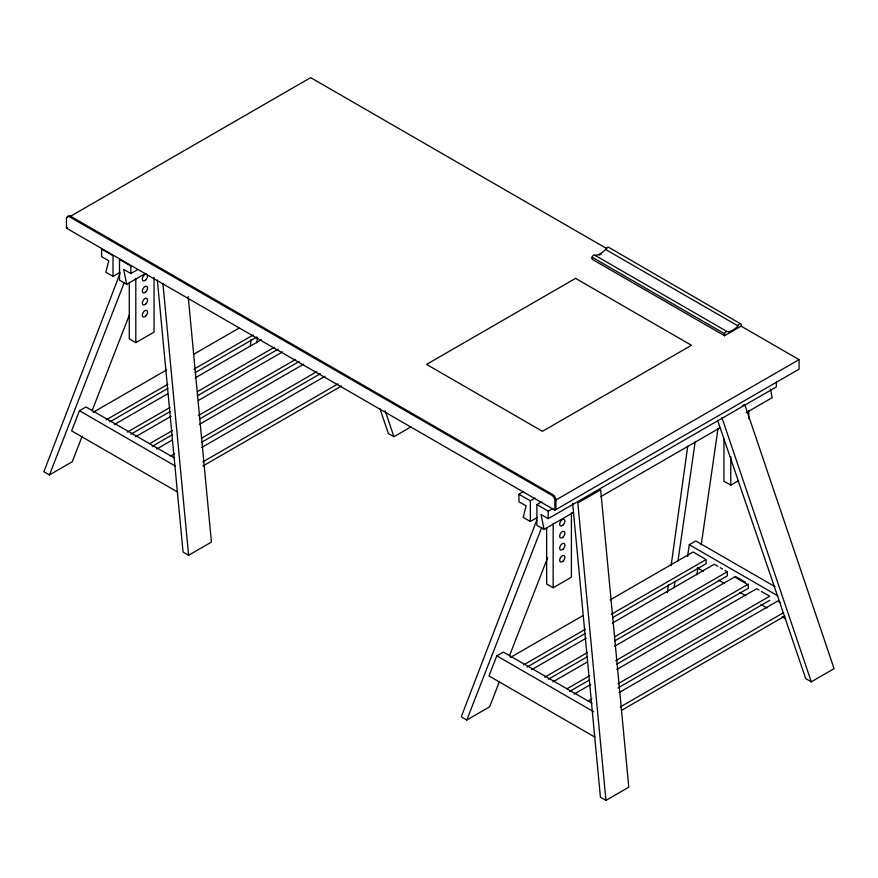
<?xml version="1.0" encoding="UTF-8"?>
<svg xmlns="http://www.w3.org/2000/svg" width="878" height="878" viewBox="0 0 878 878"><rect width="100%" height="100%" fill="white"/><g stroke="black" fill="none" stroke-linecap="round" stroke-linejoin="round"><path stroke-width="1.32" d="M724.943 570.404L727.313 571.765L727.313 575.902L614.71 640.918M250.175 346.382L251.119 339.599M667.335 592.848L668.465 584.704M671.11 565.695L687.726 446.243M256.727 342.837L257.506 337.426M674.074 587.942L675.05 581.17M677.992 560.866L695.2 441.755M687.573 556.509L689.285 544.722L695.804 540.958L774.901 586.625M696.891 574.761L697.867 568M701.193 544.986L718.006 428.585M728.477 331.752A18.372 10.613 -60 0 0 737.619 326.32C738.003 324.092 742.415 321.754 741.12 326.166L724.569 335.725L592.112 259.251C590.993 257.572 593.758 253.446 595.218 255.432L726.49 331.215M596.019 255.289A18.372 10.613 -60 0 0 605.172 249.846L606.72 247.618L608.465 247.179L739.945 323.455M724.569 335.725C723.505 333.003 726.545 330.38 728.455 331.807M119.957 273.651L43.9 471.716L49.442 474.921L72.259 461.74L82.17 436.245M536.82 520.017L461.257 716.821L466.8 720.015L489.606 706.845L499.527 681.35M49.442 474.921L124.347 282.42M174.535 458.096L85.989 406.975L79.47 410.728L71.634 430.878L177.586 492.042M92.091 410.75L129.296 315.147M466.8 720.015L541.693 527.524M591.893 703.19L503.346 652.069L496.827 655.833L488.991 675.972L594.944 737.147M509.449 655.855L547.642 557.695M69.856 216.657L310.658 77.637L607.027 248.748M740.977 326.089L799.068 359.618L799.068 369.177L554.863 510.173L554.863 500.614A4.39 2.535 60 0 0 551.757 495.236L69.549 216.833A4.39 2.535 60 0 0 66.454 218.633L66.454 228.192L67.485 227.589M112.999 276.394L112.999 255.707L101.585 249.111L101.585 256.639L108.762 260.777L105.821 272.257L112.999 276.394L120.088 272.301M145.594 273.387L126.684 284.307L123.688 269.403L130.855 273.541L137.945 269.447M129.285 282.76L129.285 338.875L135.805 342.639L154.056 332.093L154.056 277.36M93.2 412.298L166.688 369.868M193.95 354.13L239.003 328.131M106.238 419.827L167.874 384.246M193.95 369.188L253.215 334.968M109.794 421.912L167.874 388.383M195.136 372.645L256.771 337.053M114.381 424.535L167.72 393.739M194.993 378.001L261.37 339.676M127.42 432.064L170.091 407.425M197.352 391.687L274.408 347.194M130.976 434.149L170.091 411.562M197.352 395.824L277.964 349.29M135.563 436.761L171.133 416.238M198.395 400.489L282.551 351.902M149.787 443.609L172.307 430.604M198.395 415.546L295.59 359.431M152.157 446.375L172.307 434.742M199.58 419.004L299.146 361.516M156.756 448.998L172.165 440.097M199.427 424.359L303.733 364.129M170.98 455.836L174.535 453.783M201.797 438.045L316.771 371.657M201.797 442.183L320.327 373.743M201.644 447.539L324.915 376.366M202.829 461.905L337.953 383.895M202.829 466.042L341.509 385.98M599.213 255.158L601.573 253.797M157.349 280.082L183.063 552.064L188.605 555.258L211.422 542.088L188.199 296.544M379.976 408.863L388.394 433.523L393.937 436.717L411.047 426.84M537.446 517.405L530.345 521.499L523.178 517.361L526.109 505.882L518.942 501.744L518.942 494.215L523.672 491.482M518.942 494.215L530.345 500.8L535.075 498.067M573.586 512.335L544.042 529.401L536.864 525.264L536.864 504.565L541.594 501.832M555.895 509.58L555.895 500.021L799.068 359.618M536.864 504.565L548.212 511.117L552.931 508.384M742.459 405.735L744.731 404.418L834.1 668.652L811.283 681.822L805.741 678.617L717.611 420.321M544.042 529.401L541.035 514.497L548.212 518.635L776.35 386.924L776.35 381.908M600.771 496.641L720.169 427.718M746.168 412.704L772.179 397.69L770.423 388.998M546.643 527.865L546.643 583.969L553.162 587.733L571.413 577.197L571.413 512.873M723.944 438.813L723.944 481.232L730.781 485.183L738.628 480.661M510.557 657.402L582.86 615.654M610.122 599.915L693.093 552.01L704.946 558.847M523.595 664.931L585.231 629.339M611.308 614.282L706.131 559.538L706.131 563.676L612.493 617.739M527.151 667.017L585.231 633.477M531.739 669.629L586.263 638.152M612.339 623.095L714.286 564.236L717.842 566.288M544.777 677.157L587.448 652.519M614.71 636.78L727.313 571.765M548.333 679.243L587.448 656.656M552.92 681.866L587.294 662.012M614.556 646.274L735.468 576.473L741.987 580.237M567.144 688.703L589.665 675.698M615.741 660.651L748.506 584.002M569.515 691.48L589.665 679.846M616.927 664.097L748.506 588.139L748.034 584.682M574.102 694.092L590.707 684.511M616.784 669.453L756.649 588.699L759.02 590.071M588.326 700.929L591.882 698.877M617.958 683.83L769.688 596.228L761.391 591.443M617.958 687.968L769.688 600.365M619.001 692.632L777.831 600.936L780.202 602.297M620.186 707.01L783.758 612.57M621.372 710.456L784.943 616.016M605.963 800.363L628.78 787.193L600.651 489.803L577.834 502.973L605.963 800.363L600.42 797.158L572.643 503.423M596.008 255.344L595.218 255.432M605.568 249.462L738.014 325.925M592.112 257.221L724.569 333.695M689.285 544.722L777.831 595.844M720.212 567.66L722.583 569.032M743.073 580.863L745.246 582.114M735.007 577.153L746.849 584.002M697.417 567.868L703.3 571.271M718.61 580.106L724.493 583.508M739.803 592.343L745.685 595.734M760.985 604.569L766.878 607.971M782.177 616.806L785.711 618.847M66.454 228.192L554.863 510.173M126.684 284.307L119.507 280.159L119.507 259.46L130.855 266.012L130.855 273.541M79.47 410.728L175.095 465.944M496.827 655.833L593.638 711.729M721.925 417.599L811.283 681.822M385.168 410.816L393.937 436.717M162.935 283.792L188.605 555.258M748.715 410.52L748.715 418.729M730.781 456.45L730.781 485.183M553.162 523.42L553.162 587.733M548.212 511.117L548.212 518.635M530.345 500.8L530.345 521.499M135.805 278.315L135.805 342.639M67.584 217.162A4.39 2.535 60 0 1 70.591 216.24L552.789 494.643A4.39 2.535 60 0 1 555.895 500.021M575.562 278.37L426.554 364.403L542.45 431.317L691.458 345.284L575.562 278.37M562.963 561.272A3.688 2.129 -60 0 0 564.137 555.565A3.688 2.129 -60 0 0 559.769 559.429A3.688 2.129 -60 0 0 562.963 561.272M562.963 549.233A3.688 2.129 -60 0 0 564.137 543.515A3.688 2.129 -60 0 0 559.769 547.389A3.688 2.129 -60 0 0 562.963 549.233M562.963 537.193A3.688 2.129 -60 0 0 564.137 531.475A3.688 2.129 -60 0 0 559.769 535.35A3.688 2.129 -60 0 0 562.963 537.193M562.963 525.143A3.688 2.129 -60 0 0 564.137 519.436A3.688 2.129 -60 0 0 559.769 523.299A3.688 2.129 -60 0 0 562.963 525.143M145.605 316.179A3.688 2.129 -60 0 0 146.78 310.461A3.688 2.129 -60 0 0 142.412 314.335A3.688 2.129 -60 0 0 145.605 316.179M145.605 304.128A3.688 2.129 -60 0 0 146.78 298.421A3.688 2.129 -60 0 0 142.412 302.284A3.688 2.129 -60 0 0 145.605 304.128M145.605 292.089A3.688 2.129 -60 0 0 146.78 286.382A3.688 2.129 -60 0 0 142.412 290.245A3.688 2.129 -60 0 0 145.605 292.089M145.605 280.049A3.688 2.129 -60 0 0 146.78 274.331A3.688 2.129 -60 0 0 142.412 278.205A3.688 2.129 -60 0 0 145.605 280.049"/></g></svg>
